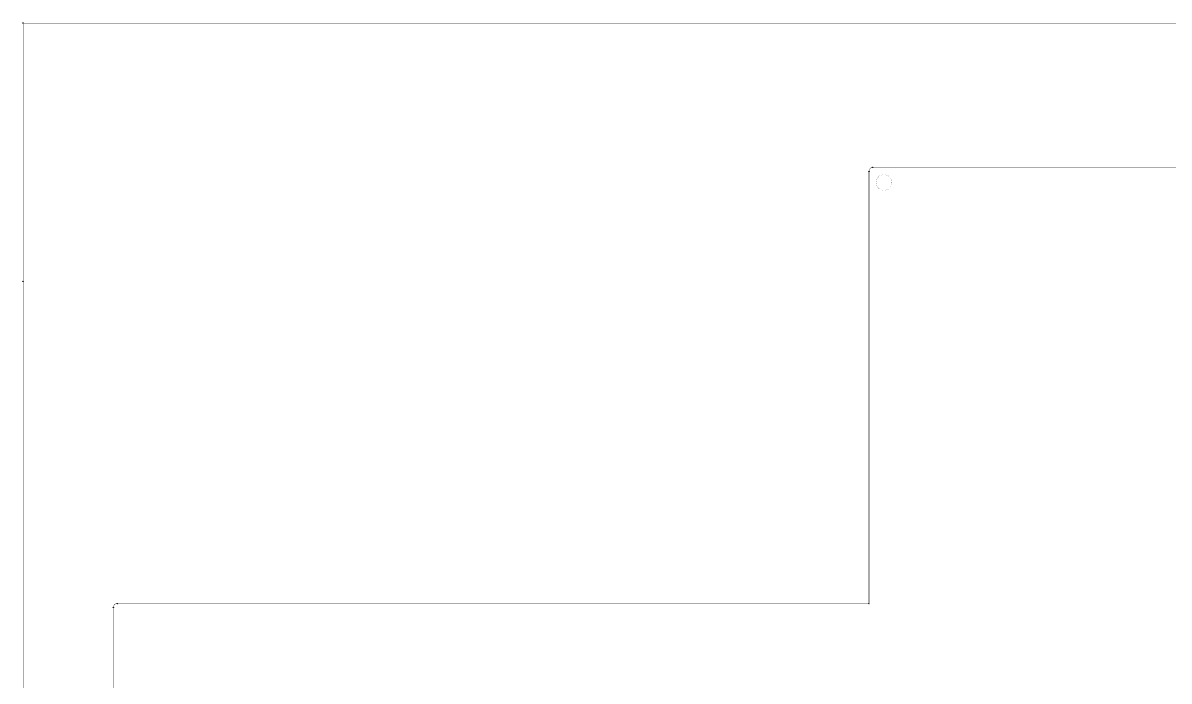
# Model space of a CAD drawing. Header units: millimetres. Extents: x 0 to 24, y 0 to 13.8.
# Drawn here: x 0 to 11.99, y 6.89 to 13.79 of the extents above; entities that cross this region are included whole.
import ezdxf

# ---------------------------------------------------------------- set-up
doc = ezdxf.new("R2010")
doc.units = ezdxf.units.MM
doc.layers.add('PRESS_FIT_PIN_A', color=11, linetype='Continuous')

# ---------------------------------------------------------------- blocks, each defined once
blk = doc.blocks.new('ROUND_6')
blk.add_circle((0, 0), 0.002)

msp = doc.modelspace()

# ---------------------------------------------------------------- linework, layer by layer
at = {"layer": 'PRESS_FIT_PIN_A', "const_width": 0.004}
for points in [[(23.405, 13.787), (0.002, 13.787)], [(0.002, 13.787), (0.002, 11.082)], [(23.405, 13.787), (0.002, 13.787)], [(0.002, 13.787), (0.002, 11.082)], [(8.854, 7.707), (8.854, 12.235)], [(8.893, 12.275), (17.463, 12.275)], [(0.002, 11.082), (0.002, 0.002)], [(0.002, 11.082), (0.002, 0.002)], [(0.987, 7.707), (8.854, 7.707)], [(0.947, 2.914), (0.947, 7.668)]]:
    msp.add_lwpolyline(points, dxfattribs=at)
for points in [[(8.893, 12.275, 0.414214), (8.854, 12.235)], [(0.987, 7.707, 0.414214), (0.947, 7.668)]]:
    msp.add_lwpolyline(points, format="xyb", dxfattribs=at)
at = {"layer": 'PRESS_FIT_PIN_A', "const_width": 0.001}
msp.add_lwpolyline([(8.928, 12.117, 1), (9.093, 12.117, 1)], format="xyb", close=True, dxfattribs=at)

# ---------------------------------------------------------------- block references
at = {"layer": 'PRESS_FIT_PIN_A'}
for p in [(0.002, 13.787), (0.002, 13.787), (8.854, 12.235), (8.854, 12.235), (8.893, 12.275), (8.893, 12.275), (0.002, 11.082), (0.002, 11.082), (0.987, 7.707), (0.987, 7.707), (8.854, 7.707), (0.947, 7.668), (0.947, 7.668)]:
    msp.add_blockref('ROUND_6', p, dxfattribs=at)

doc.saveas('drawing.dxf')
